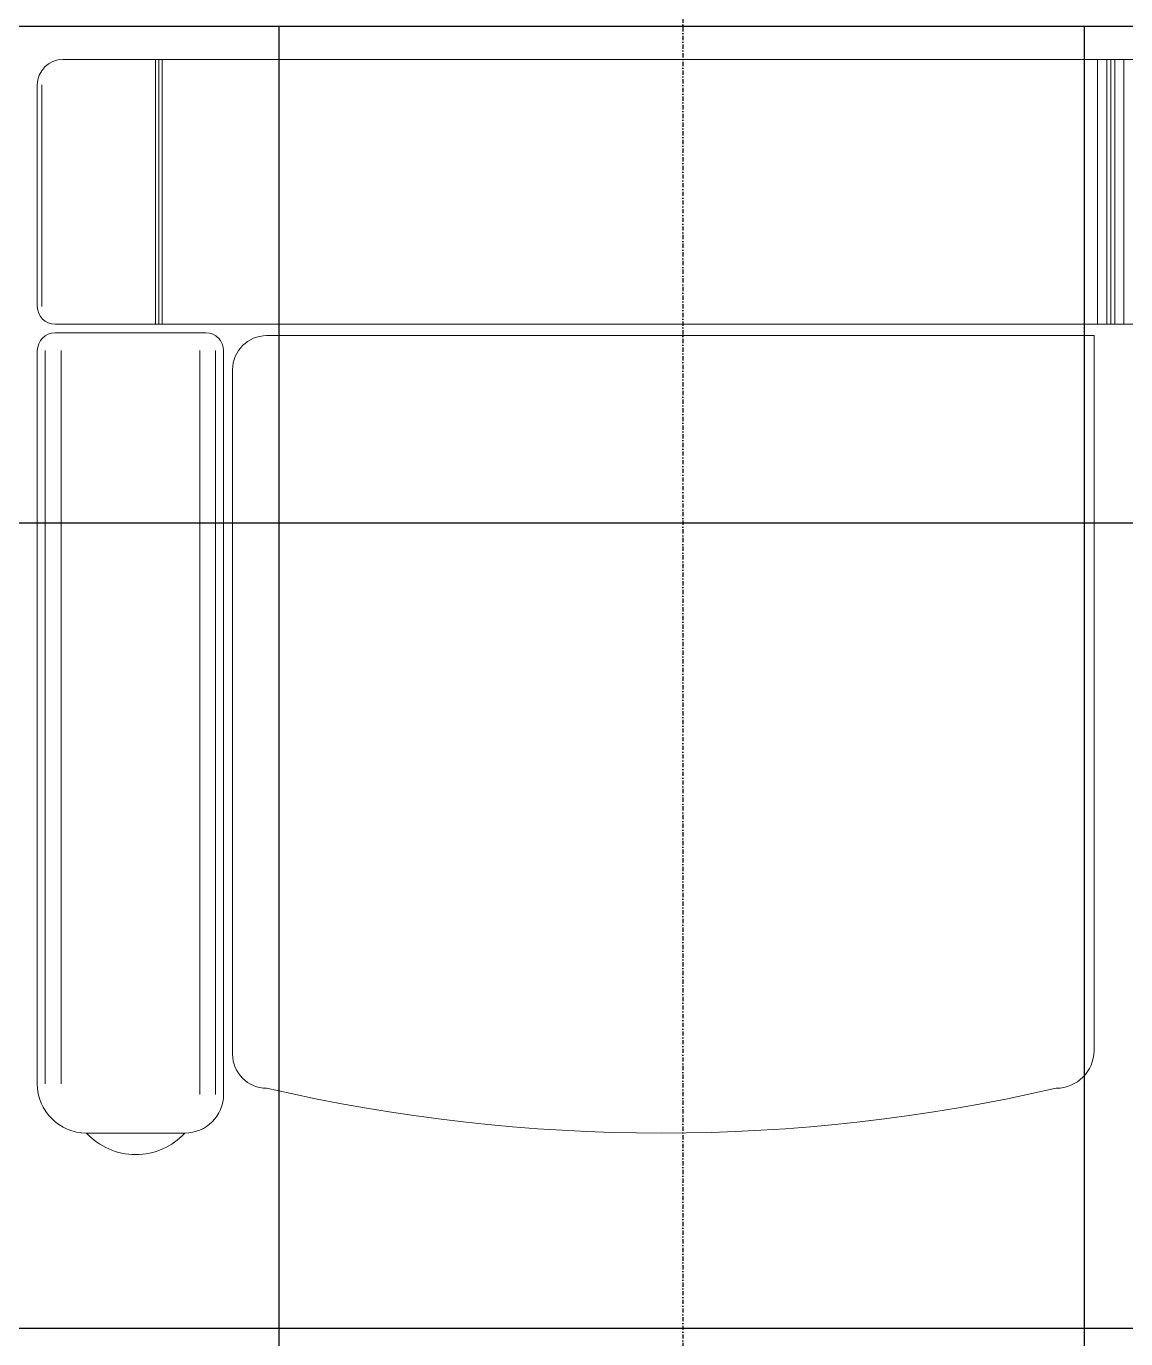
# Model space of a CAD drawing. Extents: x -12260 to 57327, y -29287 to 19916.
# Drawn here: x 10008 to 10827, y 2782 to 3760 of the extents above; entities that cross this region are included whole.
import ezdxf

# ---------------------------------------------------------------- set-up
doc = ezdxf.new("R2010")
doc.units = 0
doc.header["$LTSCALE"] = 0.25
doc.linetypes.add('DASHDOT', pattern=[25.4, 12.7, -6.35, 0, -6.35])
doc.layers.add('01-First Floor$0$FALSE CEILING', color=251, linetype='Continuous')
doc.layers.add('01-First Floor$0$TME-NON MEDICAL FURNITURE', color=242, linetype='Continuous')
for name, color, linetype, lineweight in [('01-First Floor$0$LOADING', 253, 'Continuous', 5), ('01-First Floor$0$Walls', 251, 'Continuous', 5), ('E-LITE-CLNG-CNDT', 6, 'DASHDOT', 35), ('F-ALRM-CLNG-CNDT', 51, 'DASHDOT', 25)]:
    doc.layers.add(name, color=color, linetype=linetype, lineweight=lineweight)

# ---------------------------------------------------------------- blocks, each defined once
blk = doc.blocks.new('01-First Floor$0$GF21008-P')
at = {"layer": '01-First Floor$0$LOADING'}
for p, q in [((-0.77088, 0), (0.79062, 0)), ((-0.70191, -0.1974), (-0.70191, 0)), ((-0.69938, -0.1974), (-0.69938, 0)), ((-0.69684, -0.1974), (-0.69684, 0)), ((0, -0.1974), (0, 0)), ((0.00691, -0.1974), (0.00691, 0)), ((0.00987, -0.1974), (0.00987, 0)), ((0.01283, -0.1974), (0.01283, 0)), ((0.01974, -0.1974), (0.01974, 0)), ((-0.78996, -0.18414), (-0.78996, -0.01908)), ((-0.78657, -0.18414), (-0.78657, -0.01908)), ((-0.7767, -0.1974), (0.79645, -0.1974)), ((-0.7767, -0.20374), (-0.66444, -0.20374)), ((-0.61909, -0.20585), (-0.00261, -0.20585)), ((-0.00261, -0.20585), (-0.00261, -0.73852)), ((-0.78996, -0.76339), (-0.78996, -0.21699)), ((-0.78405, -0.76339), (-0.78405, -0.21699)), ((-0.77223, -0.76339), (-0.77223, -0.21699)), ((-0.66892, -0.77123), (-0.66892, -0.21699)), ((-0.6571, -0.77123), (-0.6571, -0.21699)), ((-0.65119, -0.77123), (-0.65119, -0.21699)), ((-0.64443, -0.74126), (-0.64443, -0.23119)), ((-0.75334, -0.8), (-0.67996, -0.8))]:
    blk.add_line(p, q, dxfattribs=at)
for centre, radius, start, end in [((-0.77088, -0.01908), 0.01908, 90, 180), ((-0.7767, -0.18414), 0.01325, 180, 270), ((-0.7767, -0.21699), 0.01325, 90, 180), ((-0.66444, -0.21699), 0.01325, 0, 90), ((-0.61909, -0.23119), 0.02534, 90, 180), ((-0.61909, -0.74126), 0.02534, 180, 270), ((-0.03068, -0.73852), 0.02807, 270, 0), ((-0.75334, -0.76339), 0.03661, 180, 270), ((-0.67996, -0.77123), 0.02877, 270, 0), ((-0.32489, 0.50996), 1.31002, 257.02168, 282.97832), ((-0.71665, -0.7662), 0.04989, 222.64618, 317.35382)]:
    blk.add_arc(centre, radius, start, end, dxfattribs=at)
blk = doc.blocks.new('01-First Floor')
at = {"layer": '01-First Floor$0$FALSE CEILING', "linetype": 'Continuous'}
for p, q in [((10196.44, -810), (10196.44, 3760)), ((10796.44, -810), (10796.44, 3760)), ((8396.44, 3390), (13106, 3390)), ((8396.44, 2790), (13106, 2790))]:
    blk.add_line(p, q, dxfattribs=at)
at = {"layer": '01-First Floor$0$FALSE CEILING'}
blk.add_lwpolyline([(9507.86, -810), (8396.44, 301.42), (8396.44, 3760), (13106, 3760), (13106, -810), (9507.86, -810)], dxfattribs=at)
at = {"layer": '01-First Floor$0$Walls'}
blk.add_line((8396.44, 3760), (12026, 3760), dxfattribs=at)
at = {"layer": '01-First Floor$0$TME-NON MEDICAL FURNITURE', "xscale": 1000, "yscale": 1000, "zscale": 1000}
blk.add_blockref('01-First Floor$0$GF21008-P', (10806.07, 3735.31, -0.1), dxfattribs=at)

msp = doc.modelspace()

# ---------------------------------------------------------------- linework, layer by layer
at = {"layer": 'F-ALRM-CLNG-CNDT'}
msp.add_lwpolyline([(10497.13, 6997.16), (10497.13, 2101.43)], dxfattribs=at)

# ---------------------------------------------------------------- block references
at = {"layer": 'E-LITE-CLNG-CNDT'}
msp.add_blockref('01-First Floor', (0, 0), dxfattribs=at)

doc.saveas('drawing.dxf')
